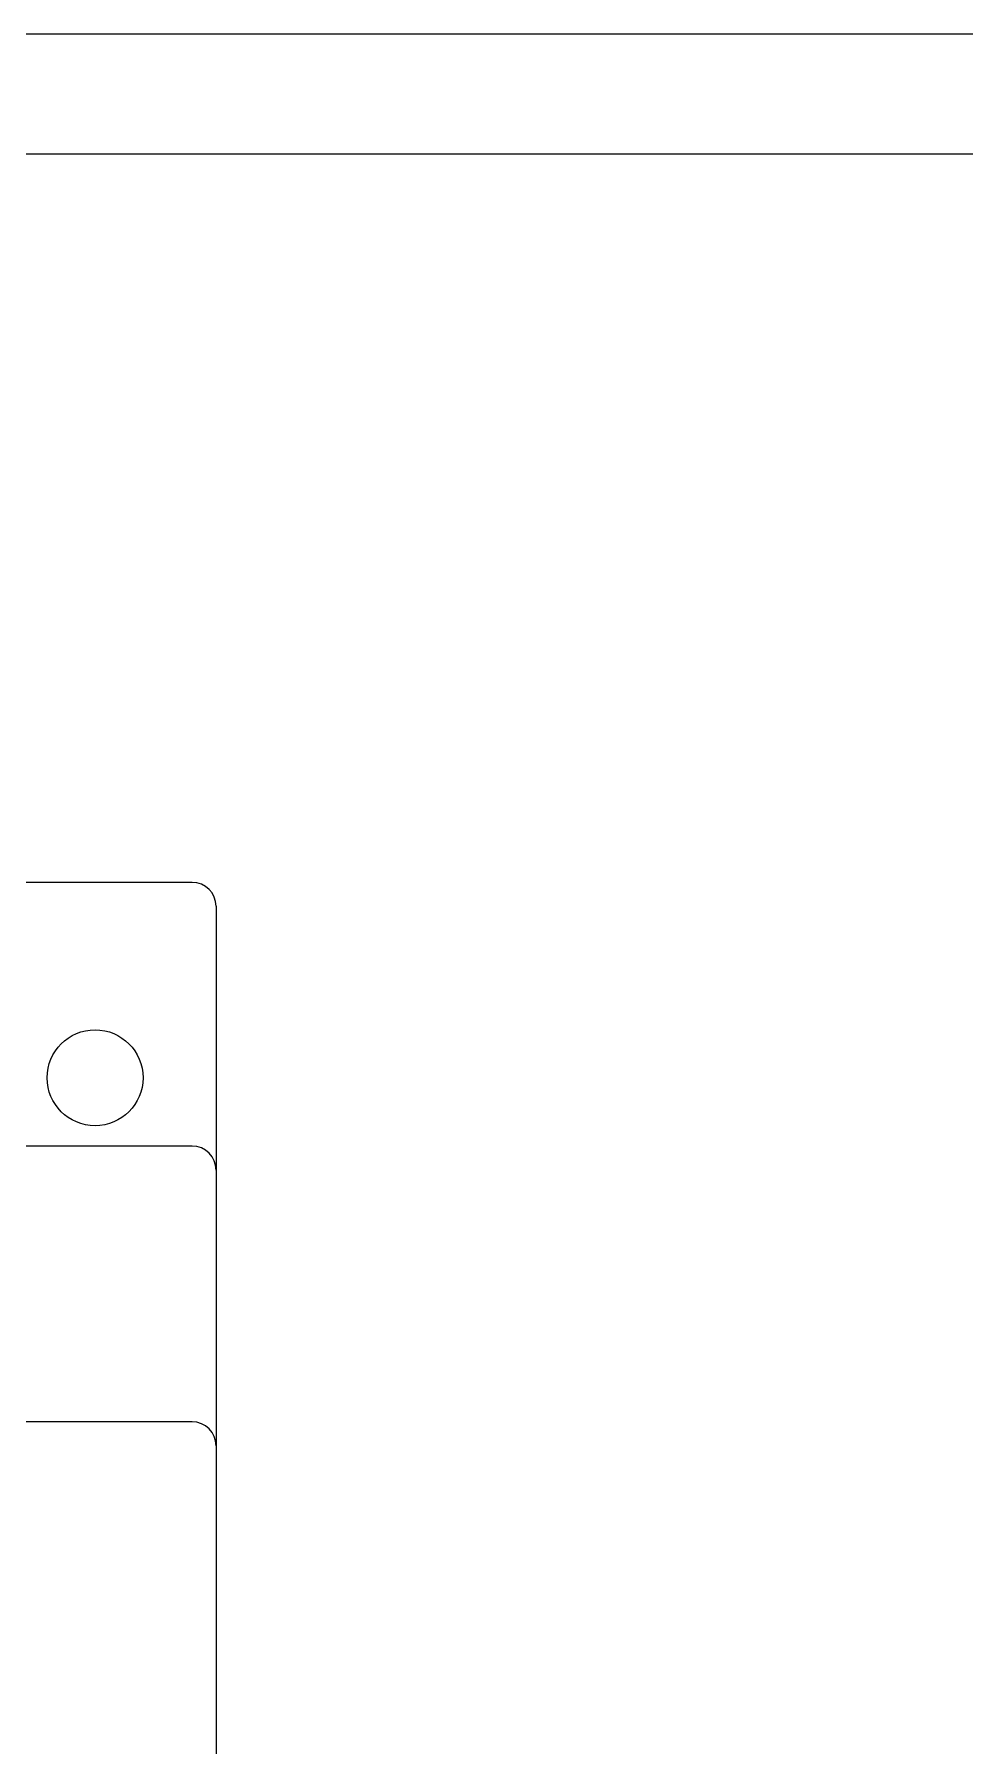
# Model space of a CAD drawing. Extents: x 0 to 420, y 0 to 297.
# Drawn here: x 171.2 to 210, y 225.6 to 297 of the extents above; entities that cross this region are included whole.
import ezdxf

# ---------------------------------------------------------------- set-up
doc = ezdxf.new("R2010")
doc.units = 0
doc.header["$LTSCALE"] = 23.1
doc.layers.add('10000_FRONT', color=7, linetype='CONTINUOUS')
doc.layers.add('90000_FRAME', color=7, linetype='CONTINUOUS')

msp = doc.modelspace()

# ---------------------------------------------------------------- linework, layer by layer
at = {"layer": '10000_FRONT', "color": 7, "linetype": 'CONTINUOUS'}
for p, q in [((177.762, 261.627), (144.262, 261.627)), ((178.762, 260.627), (178.762, 172.627)), ((177.762, 250.627), (144.262, 250.627)), ((177.762, 239.127), (144.262, 239.127))]:
    msp.add_line(p, q, dxfattribs=at)
msp.add_circle((173.712, 253.477), 2, dxfattribs=at)
for centre in [(177.762, 260.627), (177.762, 249.627), (177.762, 238.127)]:
    msp.add_arc(centre, 1, 0, 90, dxfattribs=at)
at = {"layer": '90000_FRAME', "color": 7, "linetype": 'CONTINUOUS'}
for p, q in [((420, 297), (0, 297)), ((415, 292), (5, 292))]:
    msp.add_line(p, q, dxfattribs=at)

doc.saveas('drawing.dxf')
